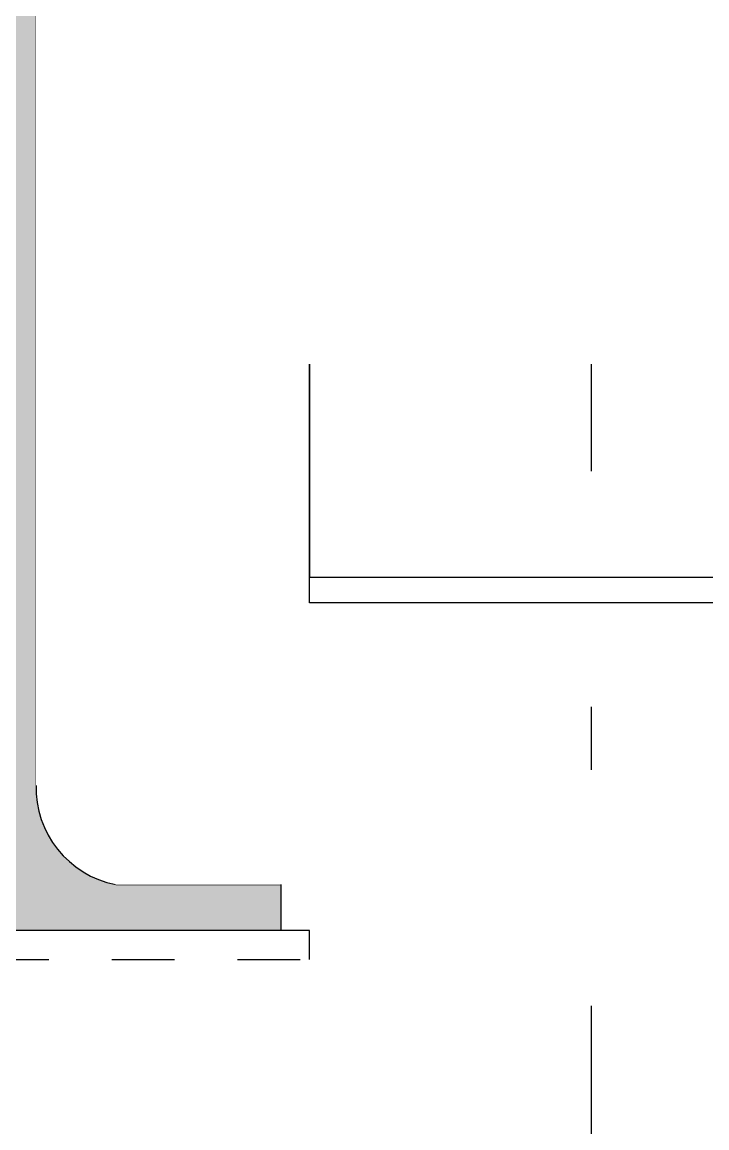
# Model space of a CAD drawing. Header units: millimetres. Extents: x -101 to 3415, y -52 to 1366.
# Drawn here: x 227.408 to 228.498, y 111.251 to 113.009 of the extents above; entities that cross this region are included whole.
import ezdxf

# ---------------------------------------------------------------- set-up
doc = ezdxf.new("R2010")
doc.units = ezdxf.units.MM
doc.set_wipeout_variables(frame=1)
doc.linetypes.add('DASHDOT2', pattern=[0.5, 0.25, -0.125, 0, -0.125])
doc.linetypes.add('OCULTA2', pattern=[0.30000000000000004, 0.2, -0.1])
doc.layers.add('00_ARQ', color=8, linetype='Continuous')
doc.layers.add('A-ESTRUCTURA', color=6, linetype='Continuous')

# ---------------------------------------------------------------- blocks, each defined once
blk = doc.blocks.new('A$C4DC86443')
at = {"layer": 'A-ESTRUCTURA', "color": 8, "linetype": 'OCULTA2', "ltscale": 0.1}
blk.add_lwpolyline([(-0.1000000000000085, -0.413), (0.1000000000000085, -0.413), (0.1000000000000085, -0.423), (-0.1000000000000085, -0.423)], close=True, dxfattribs=at)

msp = doc.modelspace()

# ---------------------------------------------------------------- hatches: boundary and pattern name
at = {"layer": '00_ARQ'}
h = msp.add_hatch(dxfattribs=at)
h.set_pattern_fill('PLASTI', color=9, scale=0.2286459215875386)
h.set_pattern_definition([(0, (-3488.395460651146, -6.623347380706074), (0, 1.451901602080869), []), (0, (-3488.395460651146, -6.441859680445821), (0, 1.451901602080869), []), (0, (-3488.395460651146, -6.260371980186391), (0, 1.451901602080869), []), (0, (-3488.395460651146, -5.715908879404809), (0, 1.451901602080869), [])])
edge = h.paths.add_edge_path()
edge.add_line((226.264863185037, 169.1230504401843), (226.2648633632448, 80.53740597466133))
edge.add_line((226.2648633632448, 80.53740597466133), (213.917933543058, 80.53740597434918))
edge.add_line((213.917933543058, 80.53740597434918), (213.9179334248256, 179.9983814496445))
edge.add_line((213.9179334248256, 179.9983814496445), (255.1870279724881, 179.9983814496445))
edge.add_line((255.1870279724881, 179.9983814496445), (255.1870279724881, 163.5358751338373))
edge.add_line((255.1870279724881, 163.5358751338373), (242.2387789263361, 163.535875095341))
edge.add_line((242.2387789263361, 163.535875095341), (242.2387789263361, 175.3340046492597))
edge.add_line((242.2387789263361, 175.3340046492597), (234.0075257491843, 175.3340046492588))
edge.add_line((234.0075257491843, 175.3340046492588), (234.0075257491843, 163.535875095341))
edge.add_line((234.0075257491843, 163.535875095341), (227.23491947146, 163.5358742858918))
edge.add_line((227.23491947146, 163.5358742858918), (227.2349194471125, 163.7409483788618))
edge.add_line((227.2349194471125, 163.7409483788618), (226.9508009497627, 163.7409483788972))
edge.add_line((226.9508009497627, 163.7409483788972), (226.9508009497627, 169.1157337706937))
edge.add_line((226.9508009497627, 169.1157337706937), (227.002392721976, 169.1157337706937))
edge.add_arc((227.0023927219756, 169.1111608522638), 0.004572918429943229, 38.45059877829539, 89.99999999501449, ccw=False)
edge.add_line((227.0059739783809, 169.1140044741666), (227.1182459832772, 168.9099982576534))
edge.add_arc((227.1212533024272, 168.9116532942308), 0.003432654154160998, 208.8255805424185, 279.6250182301404)
edge.add_line((227.1218272396837, 168.9082689611255), (227.1886321916629, 168.9082689611255))
edge.add_line((227.1886321916629, 168.9082689611255), (227.1886321916629, 168.9155856306161))
edge.add_line((227.1886321916629, 168.9155856306161), (227.1253602710277, 168.9155856306161))
edge.add_arc((227.1253602710269, 168.9201585490485), 0.004572918432387496, 218.450598806381, 270.00000000997096, ccw=False)
edge.add_line((227.1217790146211, 168.9173149271424), (227.0095070097232, 169.1213211436581))
edge.add_arc((227.0064996905765, 169.119666107083), 0.003432654150171312, 28.82558053358185, 99.62501824054763)
edge.add_line((227.00592575332, 169.1230504401843), (226.264863185037, 169.1230504396803))
h = msp.add_hatch(color=9, dxfattribs=at)
edge = h.paths.add_edge_path()
edge.add_line((227.4302714479123, 113.2533144513332), (227.4302714479123, 111.7965161689379))
edge.add_arc((227.5877235092361, 111.7922549599191), 0.1575097124542269, 178.4497522057742, 258.7548825869765)
edge.add_line((227.5570080534536, 111.6377691343769), (227.8196554523776, 111.6377691343769))
edge.add_line((227.8196554523776, 111.6377691343769), (227.8196554523776, 111.5646024394684))
edge.add_line((227.8196554523776, 111.5646024394684), (226.9965301346604, 111.5646024394684))
edge.add_line((226.9965301346604, 111.5646024394684), (226.9965301346604, 111.6377691343769))
edge.add_line((226.9965301346604, 111.6377691343769), (227.2591775335859, 111.6377691343769))
edge.add_arc((227.2284620778026, 111.7922549599182), 0.1575097124534442, 281.2451174133739, 361.5502477945747)
edge.add_line((227.3859141391256, 111.7965161689379), (227.3859141391256, 113.2533144513332))
edge.add_arc((227.2591775335855, 113.2533144513336), 0.1267366055400601, 359.999999999833, 449.9999999998329)
edge.add_line((227.2591775335859, 113.3800510568736), (226.9965301346604, 113.3800510568736))
edge.add_line((226.9965301346604, 113.3800510568736), (226.9965301346604, 113.4532177517813))
edge.add_line((226.9965301346604, 113.4532177517813), (227.8196554523776, 113.4532177517813))
edge.add_line((227.8196554523776, 113.4532177517813), (227.8196554523776, 113.3800510568736))
edge.add_line((227.8196554523776, 113.3800510568736), (227.5570080534536, 113.3800510568736))
edge.add_arc((227.5570080534532, 113.2533144513328), 0.1267366055408559, 89.99999999980727, 179.9999999998073)

# ---------------------------------------------------------------- linework, layer by layer
at = {"layer": '00_ARQ', "color": 9, "linetype": 'DASHDOT2', "ltscale": 3}
msp.add_line((228.3141026527964, 38.69520401653707), (228.3141042930756, 195.7658865002211), dxfattribs=at)
at = {"layer": '00_ARQ', "color": 9, "ltscale": 2}
for points in [[(227.8653846366938, 113.4989469360992), (253.2771122286207, 113.4989469460657), (253.2771122286207, 112.0859151506541), (227.8653846366938, 112.0859151406884)], [(253.2771122286207, 113.4582479720226), (227.8653846366938, 113.4582479620561), (227.8653846366938, 112.1266141147299), (253.2771122286207, 112.1266141246972)]]:
    msp.add_lwpolyline(points, close=True, dxfattribs=at)
at = {"layer": '00_ARQ', "color": 9}
msp.add_lwpolyline([(227.4302714479123, 113.2533144513332), (227.4302714479123, 111.7965161689379, 0.3654787225960788), (227.5570080534536, 111.6377691343769), (227.8196554523776, 111.6377691343769), (227.8196554523776, 111.5646024394684), (226.9965301346604, 111.5646024394684), (226.9965301346604, 111.6377691343769), (227.2591775335859, 111.6377691343769, 0.3654787225960811), (227.3859141391256, 111.7965161689379), (227.3859141391256, 113.2533144513332, 0.414213562373095), (227.2591775335859, 113.3800510568736), (226.9965301346604, 113.3800510568736), (226.9965301346604, 113.4532177517813), (227.8196554523776, 113.4532177517813), (227.8196554523776, 113.3800510568736), (227.5570080534536, 113.3800510568736, 0.414213562373095)], format="xyb", close=True, dxfattribs=at)

# ---------------------------------------------------------------- block references
at = {"layer": '00_ARQ', "color": 9, "extrusion": (0, 0, -1), "xscale": 4.572918431750428, "yscale": 4.572918431750428, "zscale": -4.572918431750772}
msp.add_blockref('A$C4DC86443', (-227.4080927935198, 113.4532177517813), dxfattribs=at)

# ---------------------------------------------------------------- next in the draw order: wipeouts: each hides what was drawn before it
at = {"color": 9, "ltscale": 2}
msp.add_wipeout([(228.32267647986848, 113.38005105687333), (228.32267647986848, 112.46546737052317), (227.81965545237586, 112.46546737052317), (227.81965545237586, 111.63776913437628), (227.55700805345245, 111.63776913437621), (227.4302714479123, 111.79651616894046), (227.4302714479123, 113.2533144513332), (227.55700805345245, 113.38005105687333)], dxfattribs=at).dxf.layer = '00_ARQ'

# ---------------------------------------------------------------- next in the draw order: linework, layer by layer
at = {"layer": '00_ARQ', "color": 9}
for points in [[(226.3808139485421, 111.2314449140702), (226.3808139485421, 111.2554920837292, 0.4142135623766002), (226.3790762395424, 111.2572297927314, -2.393763305771752e-12), (226.2666008940384, 111.2572297927314, 0.4142135620982981), (226.264863185037, 111.2554920837292)], [(226.3808139485421, 94.76893855976748), (226.3808139485421, 94.79298572942648, 0.4142135623766002), (226.3790762395424, 94.79472343842868, -2.393763305771752e-12), (226.2666008940384, 94.79472343842868, 0.4142135620982981), (226.264863185037, 94.79298572942648)]]:
    msp.add_lwpolyline(points, format="xyb", dxfattribs=at)

doc.saveas('drawing.dxf')
